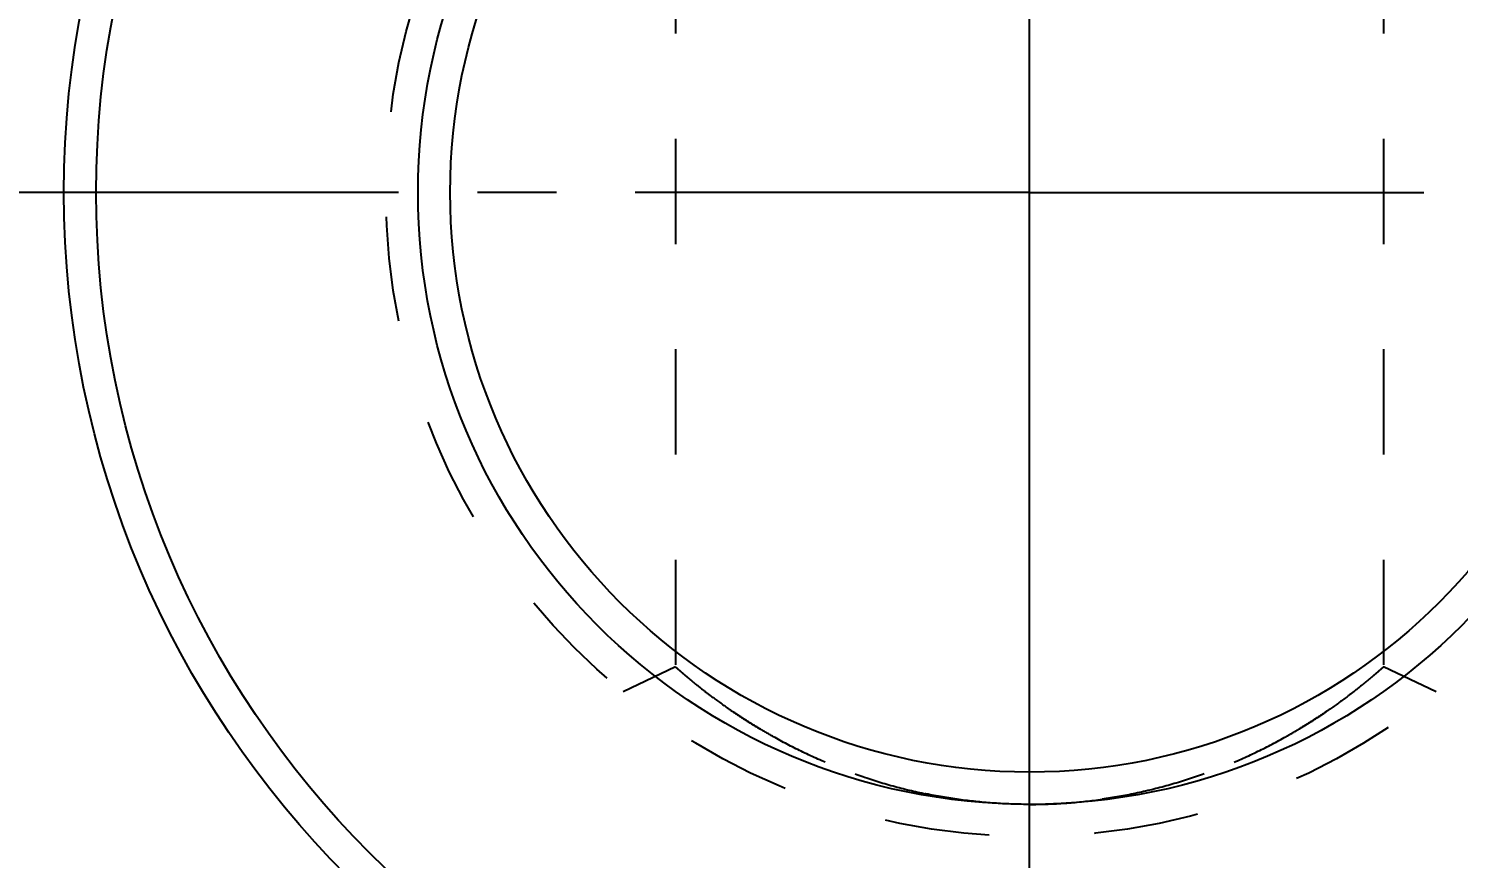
# Model space of a CAD drawing. Header units: millimetres. Extents: x 0 to 297, y 0 to 210.
# Drawn here: x 176.47 to 198.68, y 125.77 to 138.65 of the extents above; entities that cross this region are included whole.
import ezdxf

# ---------------------------------------------------------------- set-up
doc = ezdxf.new("R2010")
doc.units = ezdxf.units.MM
doc.header["$LTSCALE"] = 16.335
doc.linetypes.add('CENTER', pattern=[0.6, 0.375, -0.075, 0.075, -0.075])
doc.linetypes.add('HIDDEN', pattern=[0.2, 0.1, -0.1])
doc.layers.get('0').update_dxf_attribs({"linetype": 'CONTINUOUS'})
for name, color, linetype in [('02___PRT_ALL_AXES', 7, 'CONTINUOUS'), ('DEFAULT_1', 7, 'CENTER'), ('DEFAULT_2', 8, 'HIDDEN')]:
    doc.layers.add(name, color=color, linetype=linetype)
doc.styles.get("Standard").update_dxf_attribs({"font": 'txt', "width": 0.85})
doc.styles.add('TEXTSTYLE_3', font='gdt')
doc.dimstyles.new('DIMSTYLE_1', dxfattribs={"dimtxt": 3.5, "dimasz": 3.5, "dimexe": 1.5, "dimexo": 1, "dimtad": 1, "dimdec": 3, "dimtxsty": 'STANDARD', "dimblk": 'OPEN', "dimblk1": 'OPEN', "dimblk2": 'OPEN', "dimcen": 0.09, "dimadec": 3, "dimazin": 2, "dimtp": 0.2, "dimtm": 0.2, "dimtfac": 1, "dimtdec": 3, "dimtofl": 0, "dimtmove": 0, "dimatfit": 1, "dimldrblk": 'OPEN', "dimfxl": 1, "dimtolj": 1, "dimarcsym": 0})

# ---------------------------------------------------------------- blocks, each defined once
blk = doc.blocks.new('_OPEN')
at = {"color": 0, "linetype": 'BYBLOCK'}
for p, q in [((0, 0), (-1, 0.2143)), ((-1, -0.2143), (0, 0)), ((-1, 0), (0, 0))]:
    blk.add_line(p, q, dxfattribs=at)
blk = doc.blocks.new('*D0')
at = {"color": 2, "linetype": 'CONTINUOUS'}
for p, q in [((175.76, 154.543), (157.033, 154.543)), ((177.56, 154.543), (175.76, 154.543)), ((182.763, 147.908), (177.56, 154.543))]:
    blk.add_line(p, q, dxfattribs=at)
at = {"color": 2, "linetype": 'CONTINUOUS', "xscale": 3.5, "yscale": 3.5, "zscale": 3.5, "rotation": 308.1056752065}
blk.add_blockref('_OPEN', (182.763, 147.908), dxfattribs=at)
at = {"color": 2, "linetype": 'CONTINUOUS', "insert": (171.56, 158.918), "char_height": 3.5, "width": 15.49023, "attachment_point": 3, "line_spacing_factor": 0.9, "style": 'TEXTSTYLE_3'}
blk.add_mtext('{\\fgdt;n}\\ftxt;{\\W0.85;30}', dxfattribs=at)

msp = doc.modelspace()

# ---------------------------------------------------------------- linework, layer by layer
at = {"color": 7, "linetype": 'CONTINUOUS'}
for radius in [15, 14.5, 9.5, 9]:
    msp.add_circle((192.0199, 136.1052), radius, dxfattribs=at)
at = {"layer": '02___PRT_ALL_AXES', "color": 7, "linetype": 'CENTER'}
for p, q in [((192.0199, 121.6052), (192.0199, 155.6052)), ((192.0199, 136.1052), (173.0199, 136.1052)), ((192.0199, 136.1052), (211.0199, 136.1052))]:
    msp.add_line(p, q, dxfattribs=at)
at = {"layer": '02___PRT_ALL_AXES', "color": 8, "linetype": 'HIDDEN'}
for p, q in [((186.5199, 143.4707), (186.5199, 128.7397)), ((197.5199, 143.4707), (197.5199, 128.7397))]:
    msp.add_line(p, q, dxfattribs=at)
at = {"layer": 'DEFAULT_1', "color": 9, "linetype": 'CENTER'}
msp.add_line((192.0199, 115.8244), (192.0199, 156.387), dxfattribs=at)
at = {"layer": 'DEFAULT_2', "color": 8, "linetype": 'HIDDEN'}
for p, q in [((186.5199, 128.7397), (185.7041, 128.3521)), ((198.3356, 128.3521), (197.5199, 128.7397))]:
    msp.add_line(p, q, dxfattribs=at)
msp.add_circle((192.0199, 136.1052), 10, dxfattribs=at)
for points, knots in [([(186.5199, 128.7397), (186.5199, 128.7397), (186.5199, 128.7397), (186.5199, 128.7397), (186.52, 128.7396), (186.5202, 128.7394), (186.5206, 128.7391), (186.5211, 128.7386), (186.5218, 128.738), (186.5227, 128.7373), (186.5237, 128.7364), (186.5253, 128.7349), (186.5277, 128.7328), (186.5311, 128.7298), (186.5351, 128.7262), (186.5397, 128.7221), (186.545, 128.7175), (186.5532, 128.7102), (186.5652, 128.6997), (186.5816, 128.6854), (186.6006, 128.6688), (186.6224, 128.65), (186.647, 128.6289), (186.6746, 128.6054), (186.7173, 128.5693), (186.7788, 128.5181), (186.8628, 128.4499), (186.9609, 128.3723), (187.1204, 128.2499), (187.3017, 128.1187), (187.5048, 127.9809), (187.6788, 127.8687), (187.8667, 127.754), (188.1392, 127.5976), (188.5045, 127.4081), (188.9691, 127.2014), (189.4573, 127.0199), (189.9606, 126.8687), (190.4722, 126.7506), (190.9875, 126.6665), (191.5036, 126.6163), (191.848, 126.6052), (192.0199, 126.6052)], [0, 0, 0, 0, 0.0000042, 0.0000169, 0.0000381, 0.0000677, 0.0001524, 0.0002709, 0.0004234, 0.0006098, 0.0008302, 0.0010846, 0.0016957, 0.0024435, 0.0033286, 0.0043517, 0.0055136, 0.0068152, 0.0098411, 0.0134383, 0.0176171, 0.0223888, 0.0277661, 0.0337622, 0.0403914, 0.0556062, 0.0735226, 0.0942374, 0.1178143, 0.1735307, 0.2054796, 0.2398951, 0.2764982, 0.3149679, 0.3961669, 0.4810454, 0.5677382, 0.6550493, 0.742248, 0.8287212, 0.9145428, 1, 1, 1, 1]), ([(192.0199, 126.6052), (191.848, 126.6052), (191.5036, 126.6163), (190.9875, 126.6665), (190.4722, 126.7506), (189.9606, 126.8687), (189.4573, 127.0199), (188.9691, 127.2014), (188.5045, 127.4081), (188.1392, 127.5976), (187.8667, 127.754), (187.6788, 127.8687), (187.5048, 127.9809), (187.3457, 128.0889), (187.2019, 128.1909), (187.0738, 128.2857), (186.9609, 128.3723), (186.8628, 128.4499), (186.7901, 128.5089), (186.7388, 128.5514), (186.7051, 128.5796), (186.6746, 128.6054), (186.647, 128.6289), (186.6224, 128.65), (186.6006, 128.6688), (186.5816, 128.6854), (186.5674, 128.6978), (186.5574, 128.7066), (186.5509, 128.7123), (186.545, 128.7175), (186.5397, 128.7221), (186.5351, 128.7262), (186.5311, 128.7298), (186.5277, 128.7328), (186.5253, 128.7349), (186.5237, 128.7364), (186.5227, 128.7373), (186.5218, 128.738), (186.5211, 128.7386), (186.5207, 128.739), (186.5203, 128.7393), (186.5202, 128.7395), (186.52, 128.7396), (186.5199, 128.7397), (186.5199, 128.7397), (186.5199, 128.7397), (186.5199, 128.7397)], [0, 0, 0, 0, 0.0854595, 0.1712807, 0.2577535, 0.3449518, 0.4322625, 0.5189549, 0.603833, 0.6850315, 0.7235009, 0.7601038, 0.7945192, 0.8264678, 0.8557356, 0.8821864, 0.9057632, 0.9264779, 0.9443941, 0.9523324, 0.9596089, 0.966238, 0.9722341, 0.9776113, 0.982383, 0.9865617, 0.990159, 0.9917427, 0.9931849, 0.9944864, 0.9956483, 0.9966714, 0.9975565, 0.9983044, 0.9989154, 0.9991698, 0.9993902, 0.9995766, 0.9997291, 0.9998476, 0.9998942, 0.9999323, 0.9999619, 0.9999831, 0.9999958, 1, 1, 1, 1]), ([(192.0199, 126.6052), (192.1917, 126.6052), (192.5361, 126.6163), (193.0523, 126.6665), (193.5675, 126.7506), (194.0791, 126.8687), (194.5824, 127.0199), (195.0706, 127.2014), (195.5352, 127.4081), (195.9005, 127.5976), (196.173, 127.754), (196.361, 127.8687), (196.5349, 127.9809), (196.6941, 128.0889), (196.8378, 128.1909), (196.966, 128.2857), (197.0788, 128.3723), (197.1769, 128.4499), (197.2496, 128.5089), (197.3009, 128.5514), (197.3346, 128.5796), (197.3652, 128.6054), (197.3927, 128.6289), (197.4173, 128.65), (197.4391, 128.6688), (197.4582, 128.6854), (197.4723, 128.6978), (197.4823, 128.7066), (197.4889, 128.7123), (197.4947, 128.7175), (197.5, 128.7221), (197.5046, 128.7262), (197.5086, 128.7298), (197.512, 128.7328), (197.5144, 128.7349), (197.5161, 128.7364), (197.5171, 128.7373), (197.5179, 128.738), (197.5186, 128.7386), (197.5191, 128.739), (197.5194, 128.7393), (197.5195, 128.7395), (197.5197, 128.7396), (197.5198, 128.7397), (197.5198, 128.7397), (197.5199, 128.7397), (197.5199, 128.7397)], [0, 0, 0, 0, 0.0854595, 0.1712807, 0.2577535, 0.3449518, 0.4322625, 0.5189549, 0.6038329, 0.6850315, 0.7235009, 0.7601038, 0.7945191, 0.8264678, 0.8557356, 0.8821864, 0.9057632, 0.9264779, 0.9443941, 0.9523324, 0.9596089, 0.966238, 0.9722341, 0.9776113, 0.982383, 0.9865617, 0.990159, 0.9917427, 0.9931849, 0.9944864, 0.9956483, 0.9966714, 0.9975565, 0.9983044, 0.9989154, 0.9991698, 0.9993902, 0.9995766, 0.9997291, 0.9998476, 0.9998942, 0.9999323, 0.9999619, 0.9999831, 0.9999958, 1, 1, 1, 1]), ([(197.5199, 128.7397), (197.5199, 128.7397), (197.5198, 128.7397), (197.5198, 128.7397), (197.5197, 128.7396), (197.5195, 128.7394), (197.5191, 128.7391), (197.5186, 128.7386), (197.5179, 128.738), (197.5171, 128.7373), (197.5161, 128.7364), (197.5144, 128.7349), (197.512, 128.7328), (197.5086, 128.7298), (197.5046, 128.7262), (197.5, 128.7221), (197.4947, 128.7175), (197.4865, 128.7102), (197.4745, 128.6997), (197.4582, 128.6854), (197.4391, 128.6688), (197.4173, 128.65), (197.3927, 128.6289), (197.3652, 128.6054), (197.3224, 128.5693), (197.2609, 128.5181), (197.1769, 128.4499), (197.0788, 128.3723), (196.9193, 128.2499), (196.7381, 128.1187), (196.5349, 127.9809), (196.3609, 127.8687), (196.173, 127.754), (195.9005, 127.5976), (195.5352, 127.4081), (195.0706, 127.2014), (194.5824, 127.0199), (194.0791, 126.8687), (193.5675, 126.7506), (193.0522, 126.6665), (192.5361, 126.6163), (192.1917, 126.6052), (192.0199, 126.6052)], [0, 0, 0, 0, 0.0000042, 0.0000169, 0.0000381, 0.0000677, 0.0001524, 0.0002709, 0.0004234, 0.0006098, 0.0008302, 0.0010846, 0.0016957, 0.0024435, 0.0033286, 0.0043517, 0.0055136, 0.0068152, 0.0098411, 0.0134383, 0.0176171, 0.0223888, 0.0277661, 0.0337622, 0.0403914, 0.0556062, 0.0735226, 0.0942374, 0.1178143, 0.1735307, 0.2054796, 0.2398951, 0.2764982, 0.3149679, 0.3961669, 0.4810454, 0.5677382, 0.6550493, 0.742248, 0.8287212, 0.9145428, 1, 1, 1, 1])]:
    msp.add_open_spline(points, degree=3, knots=knots, dxfattribs=at)

# ---------------------------------------------------------------- dimensions: what is measured, and where the dimension line sits
at = {"color": 2, "linetype": 'CONTINUOUS'}
dim = msp.add_diameter_dim_2p(p1=(182.7632, 147.9083), p2=(201.2766, 124.3021), text='%%c<>', dimstyle='DIMSTYLE_1', override={"dimtih": 1, "dimtoh": 1, "dimpost": '<>'}, dxfattribs=at)
dim.commit()
dim.dimension.update_dxf_attribs({"geometry": '*D0', "text_midpoint": (166.3964, 157.1681), "dimtype": 163})

doc.saveas('drawing.dxf')
